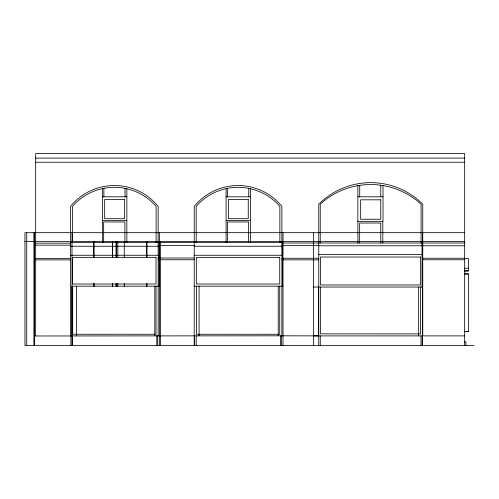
<?xml version="1.0" encoding="UTF-8"?>
<svg xmlns="http://www.w3.org/2000/svg" width="499" height="499" viewBox="0 0 499 499"><rect width="100%" height="100%" fill="white"/><g stroke="black" fill="none" stroke-linecap="round" stroke-linejoin="round"><path stroke-width="0.75" d="M34.437 335.977L283.014 335.808M35.672 158.096L464.669 158.096M35.672 162.237L464.669 162.237M102.376 196.799L126.846 196.799M226.103 196.799L250.567 196.799M357.883 196.818L383.02 196.818M102.376 220.415L126.846 220.415M226.103 220.415L250.567 220.415M357.883 221.344L383.02 221.344L383.02 185.572M464.669 232.671L24.95 232.671L24.95 345.451L474.05 345.451M24.95 241.385L464.669 241.385M70.521 242.583L281.891 242.583M281.891 243.001L464.669 243.001M35.672 243.163L70.521 243.163M35.672 245.159L70.521 245.159M281.891 245.371L318.761 245.371M158.164 245.533L194.248 245.533M318.761 245.782L464.669 245.782M70.521 246.244L158.164 246.244M194.248 246.244L281.891 246.244M318.761 254.577L422.747 254.577M70.521 255.263L158.164 255.263M194.248 255.263L281.891 255.263M158.164 258.033L194.248 258.033M281.891 258.27L318.761 258.27M422.747 258.226L464.669 258.226M35.672 258.388L70.521 258.388M464.669 258.563L468.411 258.563L468.411 270.969L464.669 270.969M158.164 259.761L194.248 259.761M422.747 259.761L464.669 259.761M35.672 259.892L70.521 259.892M281.891 259.848L318.761 259.848M464.669 268.262L468.411 268.262M464.669 270.851L468.411 270.851M464.669 273.826L468.411 273.826L468.411 331.498L464.669 331.498M464.669 274.032L468.411 274.032M159.593 286.189L71.85 286.189L71.85 335.808M194.167 286.189L283.014 286.189M76.54 286.239L76.646 335.808M313.528 287.044L422.51 287.044M464.669 331.373L468.411 331.373M313.634 335.902L464.669 335.883M464.475 341.934L465.935 341.934L465.935 345.451M318.761 335.883L281.891 335.808L281.891 206.361A56.524 56.506 -90 0 0 194.248 206.361L194.217 345.451M464.669 345.451L464.669 153.549L35.672 153.549L35.672 335.977M422.747 335.883L422.747 204.191A73.553 73.528 -90 0 0 318.761 204.191L318.761 345.451M422.51 232.671L422.51 345.451M422.216 335.883L422.216 345.451M422.035 241.385L422.035 287.206M421.087 243.001L421.087 204.191A74.557 74.532 -90 0 0 320.246 204.191L320.246 243.001M421 335.883L421 345.451M420.62 287.037L420.62 333.868L320.508 333.868L320.508 287.037M418.661 287.044L418.661 335.902M382.802 221.344L382.802 243.001M380.768 243.001L380.768 223.022L359.648 223.022L359.648 243.001M380.756 185.229L380.756 196.818M359.723 185.354L359.723 196.818M357.883 185.647L357.883 243.001M320.264 335.883L320.264 345.451M318.431 287.044L318.431 335.902M313.634 232.671L313.634 345.451M283.014 232.671L283.014 345.451M282.49 241.385L282.49 286.426M281.492 335.808L281.492 345.451M280.519 335.808L280.519 345.451M279.858 242.583L279.858 206.361A55.483 55.47 90 0 0 196.207 206.361L196.207 242.583M279.739 286.189L279.739 334.261L196.4 334.261L196.4 286.189M278.224 286.189L278.224 335.808M250.567 188.759L250.567 242.583M248.752 188.366L248.752 196.799M248.602 242.583L248.602 221.949L227.388 221.949L227.388 242.583M227.613 188.31L227.613 196.799M226.103 188.622L226.103 242.583M199.07 286.189L199.07 335.808M196.207 335.808L196.207 345.451M194.622 335.808L194.622 345.451M160.491 241.385L160.491 345.451M159.593 232.671L159.593 345.451M159.119 241.385L159.119 286.426M158.164 335.808L158.164 206.361A56.524 56.506 90 0 0 70.521 206.361L70.521 335.808M157.765 335.808L157.765 345.451M156.792 335.808L156.792 345.451M156.131 242.583L156.131 206.361A55.483 55.47 -90 0 0 72.48 206.361L72.48 242.583M156.012 286.189L156.012 334.261L72.673 334.261L72.673 286.189M154.802 286.189L154.802 335.808M146.999 241.385L146.999 257.696M146.999 283.32L146.999 286.426M146.631 241.385L146.631 257.696M146.631 283.32L146.631 286.426M126.846 188.759L126.846 242.583M125.024 188.366L125.024 196.799M124.881 242.583L124.881 221.949L103.661 221.949L103.661 242.583M124.288 241.385L124.288 257.696M124.288 283.32L124.288 286.426M117.808 241.385L117.808 257.696M117.808 283.32L117.808 286.426M116.329 241.385L116.329 257.696M116.329 283.32L116.329 286.426M116.279 241.385L116.279 257.696M116.279 283.32L116.279 286.426M116.173 241.385L116.173 257.696M116.173 283.32L116.173 286.426M112.587 241.385L112.587 257.696M112.587 283.32L112.587 286.426M112.537 241.385L112.537 257.696M112.537 283.32L112.537 286.426M103.892 188.31L103.892 196.799M102.376 188.622L102.376 242.583M93.931 241.385L93.931 257.696M93.931 283.32L93.931 286.426M93.824 241.385L93.824 257.696M93.824 283.32L93.824 286.426M72.48 335.808L72.48 345.451M72.012 232.671L72.012 345.451M70.895 335.808L70.895 345.451M34.437 232.671L34.437 345.451M33.907 232.671L33.907 345.451M26.728 232.671L26.728 345.451M124.519 199.513L104.665 199.513L104.665 218.699L124.519 218.699L124.519 199.513M248.246 199.513L228.386 199.513L228.386 218.699L248.246 218.699L248.246 199.513M380.768 199.818L360.665 199.818L360.665 219.229L380.768 219.229L380.768 199.818M420.62 257.029L320.452 257.029L320.452 284.966L420.62 284.966L420.62 257.029M156.012 257.546L72.605 257.546L72.605 284.037L156.012 284.037L156.012 257.546M279.739 257.546L196.332 257.546L196.332 284.037L279.739 284.037L279.739 257.546"/></g></svg>
